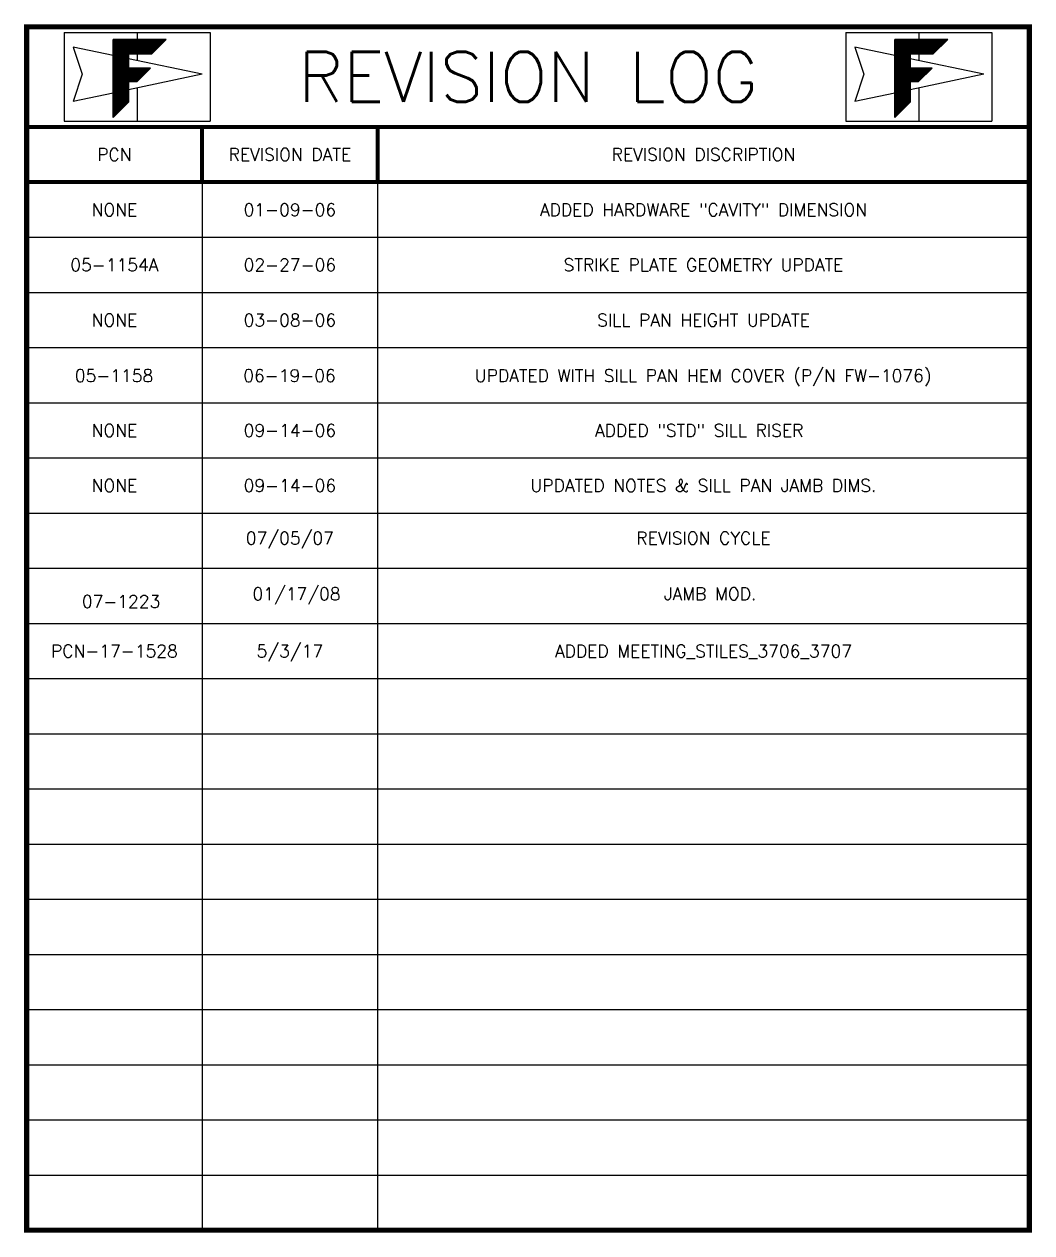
# Model space of a CAD drawing. Extents: x -56 to 119, y -34 to 74.
# Drawn here: x 27.27 to 47.37, y 37.82 to 61.92 of the extents above; entities that cross this region are included whole.
import ezdxf
from ezdxf.enums import TextEntityAlignment as Align

# ---------------------------------------------------------------- set-up
doc = ezdxf.new("R2010")
doc.units = 0
doc.header["$LTSCALE"] = 0.25
doc.header["$MEASUREMENT"] = 0
doc.layers.get('0').update_dxf_attribs({"linetype": 'CONTINUOUS'})
doc.layers.add('REVISION LOG', color=7, linetype='CONTINUOUS')
doc.styles.get("Standard").update_dxf_attribs({"font": 'simplex.shx'})

# ---------------------------------------------------------------- blocks, each defined once
blk = doc.blocks.new('*X16')
at = {"color": 0}
for p, q in [((7.2329, 10.2346), (7.4628, 10.4645)), ((7.2329, 10.2452), (7.4522, 10.4645)), ((7.2329, 10.2558), (7.4416, 10.4645)), ((7.2329, 10.2664), (7.431, 10.4645)), ((7.2329, 10.277), (7.4204, 10.4645)), ((7.2329, 10.2876), (7.4098, 10.4645)), ((7.2329, 10.2982), (7.3992, 10.4645)), ((7.2329, 10.3089), (7.3886, 10.4645)), ((7.2329, 10.3195), (7.378, 10.4645)), ((7.2329, 10.3301), (7.3674, 10.4645)), ((7.2329, 10.3407), (7.3568, 10.4645)), ((7.2329, 10.3513), (7.3462, 10.4645)), ((7.2329, 10.3619), (7.3356, 10.4645)), ((7.2329, 10.3725), (7.325, 10.4645)), ((7.2329, 10.3831), (7.3143, 10.4645)), ((7.2329, 10.3937), (7.3037, 10.4645)), ((7.2329, 10.4043), (7.2931, 10.4645)), ((7.2329, 10.4149), (7.2825, 10.4645)), ((7.2329, 10.4255), (7.2719, 10.4645)), ((7.2329, 10.4361), (7.2613, 10.4645)), ((7.2329, 10.4467), (7.2507, 10.4645)), ((7.2329, 10.4573), (7.2401, 10.4645)), ((7.3549, 10.3369), (7.2329, 10.4589)), ((7.3549, 10.3263), (7.2329, 10.4483)), ((7.3549, 10.3157), (7.2329, 10.4377)), ((7.3549, 10.3051), (7.2329, 10.4271)), ((7.3549, 10.2945), (7.2329, 10.4164)), ((7.3549, 10.3475), (7.2379, 10.4645)), ((7.3646, 10.3484), (7.2485, 10.4645)), ((7.3752, 10.3484), (7.2591, 10.4645)), ((7.3858, 10.3484), (7.2697, 10.4645)), ((7.3965, 10.3484), (7.2803, 10.4645)), ((7.4071, 10.3484), (7.2909, 10.4645)), ((7.4177, 10.3484), (7.3015, 10.4645)), ((7.4283, 10.3484), (7.3122, 10.4645)), ((7.4389, 10.3484), (7.3228, 10.4645)), ((7.4495, 10.3484), (7.3334, 10.4645)), ((7.4601, 10.3484), (7.344, 10.4645)), ((7.4707, 10.3484), (7.3546, 10.4645)), ((7.3573, 10.3484), (7.4734, 10.4645)), ((7.4813, 10.3484), (7.3652, 10.4645)), ((7.3679, 10.3484), (7.4841, 10.4645)), ((7.4919, 10.3484), (7.3758, 10.4645)), ((7.3785, 10.3484), (7.4947, 10.4645)), ((7.5025, 10.3484), (7.3864, 10.4645)), ((7.3892, 10.3484), (7.5053, 10.4645)), ((7.5131, 10.3484), (7.397, 10.4645)), ((7.3998, 10.3484), (7.5159, 10.4645)), ((7.5237, 10.3484), (7.4076, 10.4645)), ((7.4104, 10.3484), (7.5265, 10.4645)), ((7.5343, 10.3484), (7.4182, 10.4645)), ((7.421, 10.3484), (7.5371, 10.4645)), ((7.5422, 10.3511), (7.4288, 10.4645)), ((7.4316, 10.3484), (7.5477, 10.4645)), ((7.5476, 10.3564), (7.4394, 10.4645)), ((7.4422, 10.3484), (7.5583, 10.4645)), ((7.5529, 10.3617), (7.45, 10.4645)), ((7.4528, 10.3484), (7.5689, 10.4645)), ((7.5582, 10.367), (7.4606, 10.4645)), ((7.4634, 10.3484), (7.5795, 10.4645)), ((7.5635, 10.3723), (7.4713, 10.4645)), ((7.474, 10.3484), (7.5901, 10.4645)), ((7.5688, 10.3776), (7.4819, 10.4645)), ((7.4846, 10.3484), (7.6007, 10.4645)), ((7.5741, 10.3829), (7.4925, 10.4645)), ((7.4952, 10.3484), (7.6113, 10.4645)), ((7.5794, 10.3882), (7.5031, 10.4645)), ((7.5058, 10.3484), (7.6219, 10.4645)), ((7.5847, 10.3935), (7.5137, 10.4645)), ((7.5164, 10.3484), (7.6325, 10.4645)), ((7.59, 10.3988), (7.5243, 10.4645)), ((7.527, 10.3484), (7.6432, 10.4645)), ((7.5953, 10.4041), (7.5349, 10.4645)), ((7.5376, 10.3484), (7.6538, 10.4645)), ((7.6006, 10.4094), (7.5455, 10.4645)), ((7.6059, 10.4147), (7.5561, 10.4645)), ((7.6112, 10.42), (7.5667, 10.4645)), ((7.6165, 10.4253), (7.5773, 10.4645)), ((7.6218, 10.4306), (7.5879, 10.4645)), ((7.6271, 10.4359), (7.5985, 10.4645)), ((7.6324, 10.4412), (7.6091, 10.4645)), ((7.6377, 10.4465), (7.6197, 10.4645)), ((7.643, 10.4519), (7.6304, 10.4645)), ((7.6483, 10.4572), (7.641, 10.4645)), ((7.6536, 10.4625), (7.6516, 10.4645)), ((7.3549, 10.2839), (7.2329, 10.4058)), ((7.3549, 10.2733), (7.2329, 10.3952)), ((7.3549, 10.2627), (7.2329, 10.3846)), ((7.3549, 10.2521), (7.2329, 10.374)), ((7.3549, 10.2415), (7.2329, 10.3634)), ((7.4404, 10.1454), (7.2329, 10.3528)), ((7.2329, 10.224), (7.3549, 10.3459)), ((7.4351, 10.1401), (7.2329, 10.3422)), ((7.2329, 10.2134), (7.3549, 10.3353)), ((7.4298, 10.1348), (7.2329, 10.3316)), ((7.2329, 10.2028), (7.3549, 10.3247)), ((7.4245, 10.1295), (7.2329, 10.321)), ((7.2329, 10.1922), (7.3549, 10.3141)), ((7.4159, 10.1274), (7.2329, 10.3104)), ((7.2329, 10.1816), (7.3549, 10.3035)), ((7.4053, 10.1274), (7.2329, 10.2998)), ((7.2329, 10.171), (7.3549, 10.2929)), ((7.3947, 10.1274), (7.2329, 10.2892)), ((7.2329, 10.1604), (7.3549, 10.2823)), ((7.3841, 10.1274), (7.2329, 10.2786)), ((7.2329, 10.1498), (7.3549, 10.2717)), ((7.3735, 10.1274), (7.2329, 10.268)), ((7.2329, 10.1391), (7.3549, 10.2611)), ((7.3629, 10.1274), (7.2329, 10.2574)), ((7.2329, 10.1285), (7.3549, 10.2505)), ((7.3549, 10.1248), (7.2329, 10.2467)), ((7.2329, 10.1179), (7.3549, 10.2399)), ((7.3549, 10.1142), (7.2329, 10.2361)), ((7.2329, 10.0119), (7.4571, 10.236)), ((7.2329, 10.0225), (7.4465, 10.236)), ((7.2329, 10.0331), (7.4359, 10.236)), ((7.2329, 10.0437), (7.4253, 10.236)), ((7.2329, 10.0543), (7.4147, 10.236)), ((7.2329, 10.0649), (7.4041, 10.236)), ((7.2329, 10.0755), (7.3935, 10.236)), ((7.2329, 10.0861), (7.3828, 10.236)), ((7.2329, 10.0967), (7.3722, 10.236)), ((7.2329, 10.1073), (7.3616, 10.236)), ((7.3549, 10.1036), (7.2329, 10.2255)), ((7.3591, 10.1274), (7.4677, 10.236)), ((7.4457, 10.1507), (7.3603, 10.236)), ((7.3697, 10.1274), (7.4783, 10.236)), ((7.451, 10.156), (7.3709, 10.236)), ((7.3803, 10.1274), (7.4889, 10.236)), ((7.4563, 10.1613), (7.3815, 10.236)), ((7.3909, 10.1274), (7.4995, 10.236)), ((7.4616, 10.1666), (7.3921, 10.236)), ((7.4015, 10.1274), (7.5101, 10.236)), ((7.4669, 10.1719), (7.4028, 10.236)), ((7.4121, 10.1274), (7.5207, 10.236)), ((7.4722, 10.1772), (7.4134, 10.236)), ((7.4775, 10.1825), (7.424, 10.236)), ((7.4828, 10.1878), (7.4346, 10.236)), ((7.4881, 10.1931), (7.4452, 10.236)), ((7.4934, 10.1984), (7.4558, 10.236)), ((7.4987, 10.2037), (7.4664, 10.236)), ((7.504, 10.209), (7.477, 10.236)), ((7.5093, 10.2143), (7.4876, 10.236)), ((7.5146, 10.2196), (7.4982, 10.236)), ((7.5199, 10.2249), (7.5088, 10.236)), ((7.5252, 10.2302), (7.5194, 10.236)), ((7.5305, 10.2355), (7.53, 10.236)), ((7.3549, 10.093), (7.2329, 10.2149)), ((7.3549, 10.0824), (7.2329, 10.2043)), ((7.3549, 10.0718), (7.2329, 10.1937)), ((7.3549, 10.0612), (7.2329, 10.1831)), ((7.3549, 10.0506), (7.2329, 10.1725)), ((7.3549, 10.0399), (7.2329, 10.1619)), ((7.3549, 10.0293), (7.2329, 10.1513)), ((7.3549, 10.0187), (7.2329, 10.1407)), ((7.3549, 10.0081), (7.2329, 10.1301)), ((7.2329, 10.0013), (7.3549, 10.1232)), ((7.3549, 9.9975), (7.2329, 10.1195)), ((7.2329, 9.9907), (7.3549, 10.1126)), ((7.3549, 9.9869), (7.2329, 10.1089)), ((7.2329, 9.98), (7.3549, 10.102)), ((7.3549, 9.9763), (7.2329, 10.0983)), ((7.2329, 9.9694), (7.3549, 10.0914)), ((7.3549, 9.9657), (7.2329, 10.0876)), ((7.2329, 9.9588), (7.3549, 10.0808)), ((7.3501, 9.9599), (7.2329, 10.077)), ((7.2329, 9.9482), (7.3549, 10.0702)), ((7.3448, 9.9546), (7.2329, 10.0664)), ((7.2329, 9.9376), (7.3549, 10.0596)), ((7.3395, 9.9493), (7.2329, 10.0558)), ((7.2329, 9.927), (7.3549, 10.049)), ((7.3342, 9.944), (7.2329, 10.0452)), ((7.2329, 9.9164), (7.3549, 10.0383)), ((7.3289, 9.9387), (7.2329, 10.0346)), ((7.2329, 9.9058), (7.3549, 10.0277)), ((7.3236, 9.9334), (7.2329, 10.024)), ((7.2329, 9.8952), (7.3549, 10.0171)), ((7.3183, 9.9281), (7.2329, 10.0134)), ((7.2329, 9.8846), (7.3549, 10.0065)), ((7.313, 9.9228), (7.2329, 10.0028)), ((7.2329, 9.874), (7.3549, 9.9959)), ((7.3077, 9.9175), (7.2329, 9.9922)), ((7.2329, 9.8634), (7.3549, 9.9853)), ((7.3024, 9.9122), (7.2329, 9.9816)), ((7.2329, 9.8528), (7.3549, 9.9747)), ((7.2971, 9.9069), (7.2329, 9.971)), ((7.2918, 9.9015), (7.2329, 9.9604)), ((7.2865, 9.8962), (7.2329, 9.9498)), ((7.2811, 9.8909), (7.2329, 9.9392)), ((7.2758, 9.8856), (7.2329, 9.9285)), ((7.2705, 9.8803), (7.2329, 9.9179)), ((7.2652, 9.875), (7.2329, 9.9073)), ((7.2599, 9.8697), (7.2329, 9.8967)), ((7.2546, 9.8644), (7.2329, 9.8861)), ((7.2493, 9.8591), (7.2329, 9.8755)), ((7.244, 9.8538), (7.2329, 9.8649)), ((7.2387, 9.8485), (7.2329, 9.8543)), ((7.2334, 9.8432), (7.2329, 9.8437))]:
    blk.add_line(p, q, dxfattribs=at)

msp = doc.modelspace()

# ---------------------------------------------------------------- linework, layer by layer
at = {"layer": 'REVISION LOG', "color": 151}
for p, q in [((28.066774, 61.759869), (30.977904, 61.759869)), ((28.066774, 61.759869), (28.066774, 59.989414)), ((29.522339, 61.759869), (29.522339, 61.621397)), ((30.977904, 61.759869), (30.977904, 59.989414)), ((43.655644, 61.759869), (46.566774, 61.759869)), ((43.655644, 61.759869), (43.655644, 59.989414)), ((45.111209, 61.759869), (45.111209, 61.621397)), ((46.566774, 61.759869), (46.566774, 59.989414)), ((29.522339, 61.331108), (29.522339, 61.197264)), ((45.111209, 61.331108), (45.111209, 61.197264)), ((29.522339, 60.651842), (29.522339, 59.989414)), ((45.111209, 60.651842), (45.111209, 59.989414)), ((28.066774, 59.989414), (30.977904, 59.989414)), ((43.655644, 59.989414), (46.566774, 59.989414))]:
    msp.add_line(p, q, dxfattribs=at)
at = {"layer": 'REVISION LOG', "color": 1}
for p, q in [((29.044538, 61.297666), (28.245564, 61.465556)), ((28.245564, 61.465556), (28.425467, 60.924811)), ((44.633408, 61.297666), (43.834433, 61.465556)), ((43.834433, 61.465556), (44.014336, 60.924811)), ((30.818922, 60.924811), (29.349395, 61.233606)), ((46.407792, 60.924811), (44.938265, 61.233606)), ((28.425467, 60.924811), (28.245564, 60.383043)), ((30.818922, 60.924811), (29.349395, 60.615432)), ((44.014336, 60.924811), (43.834433, 60.383043)), ((46.407792, 60.924811), (44.938265, 60.615432)), ((29.044538, 60.55125), (28.245564, 60.383043)), ((44.633408, 60.55125), (43.834433, 60.383043))]:
    msp.add_line(p, q, dxfattribs=at)
at = {"layer": 'REVISION LOG'}
for p, q in [((34.316774, 59.874641), (34.316774, 37.874641)), ((30.816774, 58.774641), (30.816774, 37.874641)), ((27.316774, 57.674641), (47.316774, 57.674641)), ((27.316774, 56.574641), (47.316774, 56.574641)), ((27.316774, 55.474641), (47.316774, 55.474641)), ((27.316774, 54.374641), (47.316774, 54.374641)), ((27.316774, 53.274641), (47.316774, 53.274641)), ((27.316774, 52.174641), (47.316774, 52.174641)), ((27.316774, 51.074641), (47.316774, 51.074641)), ((27.316774, 49.974641), (47.316774, 49.974641)), ((27.316774, 48.874641), (47.316774, 48.874641)), ((27.316774, 47.774641), (47.316774, 47.774641)), ((27.316774, 46.674641), (47.316774, 46.674641)), ((27.316774, 45.574641), (47.316774, 45.574641)), ((27.316774, 44.474641), (47.316774, 44.474641)), ((27.316774, 43.374641), (47.316774, 43.374641)), ((27.316774, 42.274641), (47.316774, 42.274641)), ((27.316774, 41.174641), (47.316774, 41.174641)), ((27.316774, 40.074641), (47.316774, 40.074641)), ((27.316774, 38.974641), (47.316774, 38.974641))]:
    msp.add_line(p, q, dxfattribs=at)
at = {"layer": 'REVISION LOG', "const_width": 0.1}
msp.add_lwpolyline([(47.316774, 37.874641), (47.316774, 61.874641), (27.316774, 61.874641), (27.316774, 37.874641), (47.316774, 37.874641), (47.316774, 37.874641)], close=True, dxfattribs=at)
at = {"layer": 'REVISION LOG', "color": 151}
for points in [[(29.349395, 60.371805), (29.349395, 60.778624), (29.518183, 60.778624), (29.349395, 60.778624), (29.349395, 60.371805), (29.044538, 60.066949), (29.044538, 61.621397), (30.101375, 61.621397), (29.811087, 61.331108), (29.349395, 61.331108), (29.349395, 61.050184), (29.789744, 61.050184), (29.349395, 61.050184), (29.349395, 61.331108), (29.811087, 61.331108), (30.101375, 61.621397), (29.044538, 61.621397), (29.044538, 60.066949), (29.349395, 60.371805), (29.349395, 60.778624), (29.518183, 60.778624), (29.789744, 61.050184), (29.349395, 61.050184), (29.349395, 61.331108), (29.811087, 61.331108), (30.101375, 61.621397), (29.044538, 61.621397), (29.044538, 60.066949)], [(44.938265, 60.371805), (44.938265, 60.778624), (45.107053, 60.778624), (44.938265, 60.778624), (44.938265, 60.371805), (44.633408, 60.066949), (44.633408, 61.621397), (45.690245, 61.621397), (45.399956, 61.331108), (44.938265, 61.331108), (44.938265, 61.050184), (45.378613, 61.050184), (44.938265, 61.050184), (44.938265, 61.331108), (45.399956, 61.331108), (45.690245, 61.621397), (44.633408, 61.621397), (44.633408, 60.066949), (44.938265, 60.371805), (44.938265, 60.778624), (45.107053, 60.778624), (45.378613, 61.050184), (44.938265, 61.050184), (44.938265, 61.331108), (45.399956, 61.331108), (45.690245, 61.621397), (44.633408, 61.621397), (44.633408, 60.066949)]]:
    msp.add_lwpolyline(points, close=True, dxfattribs=at)
at = {"layer": 'REVISION LOG', "const_width": 0.08}
for points in [[(27.316774, 59.874641), (47.316774, 59.874641)], [(30.816774, 59.874641), (30.816774, 58.774641)], [(34.316774, 59.874641), (34.316774, 58.774641)], [(27.316774, 58.774641), (47.316774, 58.774641)]]:
    msp.add_lwpolyline(points, dxfattribs=at)

# ---------------------------------------------------------------- block references
at = {"layer": 'REVISION LOG', "color": 151, "xscale": 2.5, "yscale": 2.5, "zscale": 2.5}
for p in [(10.962198, 35.460123), (26.551068, 35.460123)]:
    msp.add_blockref('*X16', p, dxfattribs=at)

# ---------------------------------------------------------------- texts
at = {"layer": 'REVISION LOG'}
for s, height, p in [('REVISION LOG', 1, (37.316774, 60.874641)), ('PCN', 0.25, (29.066774, 59.324641)), ('REVISION DATE', 0.25, (32.566774, 59.324641)), ('REVISION DISCRIPTION', 0.25, (40.816774, 59.324641)), ('NONE', 0.25, (29.066774, 58.224641)), ('01-09-06', 0.25, (32.566774, 58.224641)), ('ADDED HARDWARE "CAVITY" DIMENSION', 0.25, (40.816774, 58.224641)), ('05-1154A', 0.25, (29.066774, 57.124641)), ('02-27-06', 0.25, (32.566774, 57.124641)), ('STRIKE PLATE GEOMETRY UPDATE', 0.25, (40.816774, 57.124641)), ('NONE', 0.25, (29.066774, 56.024641)), ('03-08-06', 0.25, (32.566774, 56.024641)), ('SILL PAN HEIGHT UPDATE', 0.25, (40.816774, 56.024641)), ('05-1158', 0.25, (29.059494, 54.916037)), ('06-19-06', 0.25, (32.559494, 54.916037)), ('UPDATED WITH SILL PAN HEM COVER (P/N FW-1076)', 0.25, (40.809494, 54.916037)), ('NONE', 0.25, (29.066774, 53.824641)), ('09-14-06', 0.25, (32.566774, 53.824641)), ('ADDED "STD" SILL RISER ', 0.25, (40.816774, 53.824641)), ('NONE', 0.25, (29.066774, 52.724641)), ('09-14-06', 0.25, (32.566774, 52.724641)), ('UPDATED NOTES & SILL PAN JAMB DIMS.', 0.25, (40.816774, 52.724641)), ('07/05/07', 0.25, (32.566774, 51.676295)), ('REVISION CYCLE', 0.25, (40.816774, 51.676295)), ('01/17/08', 0.25, (32.699659, 50.56391)), ('JAMB MOD.', 0.25, (40.949659, 50.565578)), ('07-1223', 0.25, (29.199659, 50.413744)), ('PCN-17-1528', 0.25, (29.066774, 49.424641)), ('5/3/17', 0.25, (32.566774, 49.424641)), ('ADDED MEETING_STILES_3706_3707', 0.25, (40.816774, 49.424641))]:
    msp.add_text(s, height=height, dxfattribs=at).set_placement(p, align=Align.MIDDLE_CENTER)

doc.saveas('drawing.dxf')
